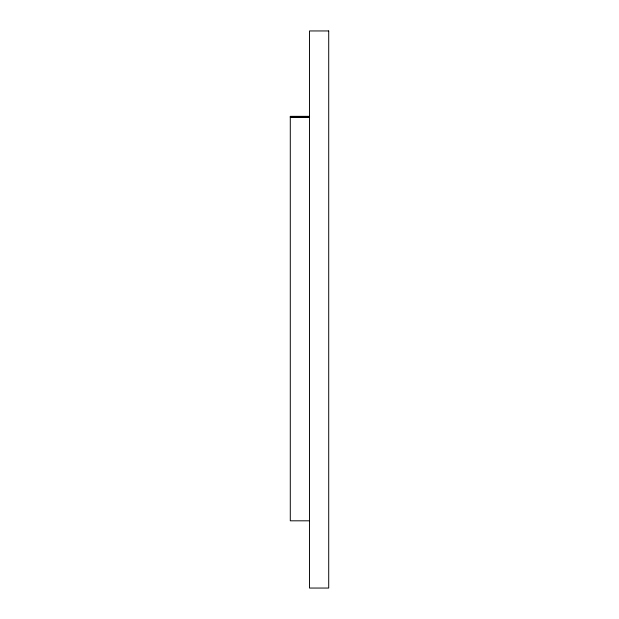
<?xml version="1.0" encoding="UTF-8"?>
<svg xmlns="http://www.w3.org/2000/svg" width="619" height="619" viewBox="0 0 619 619"><rect width="100%" height="100%" fill="white"/><g stroke="black" fill="none" stroke-linecap="round" stroke-linejoin="round"><path stroke-width="0.93" d="M309.5 116.341L290.288 116.341L290.288 520.811L309.5 520.811M290.288 116.697L309.5 116.697M290.288 117.393L309.5 117.393M328.712 30.95L309.5 30.95L309.5 588.05L328.712 588.05L328.712 30.95"/></g></svg>
